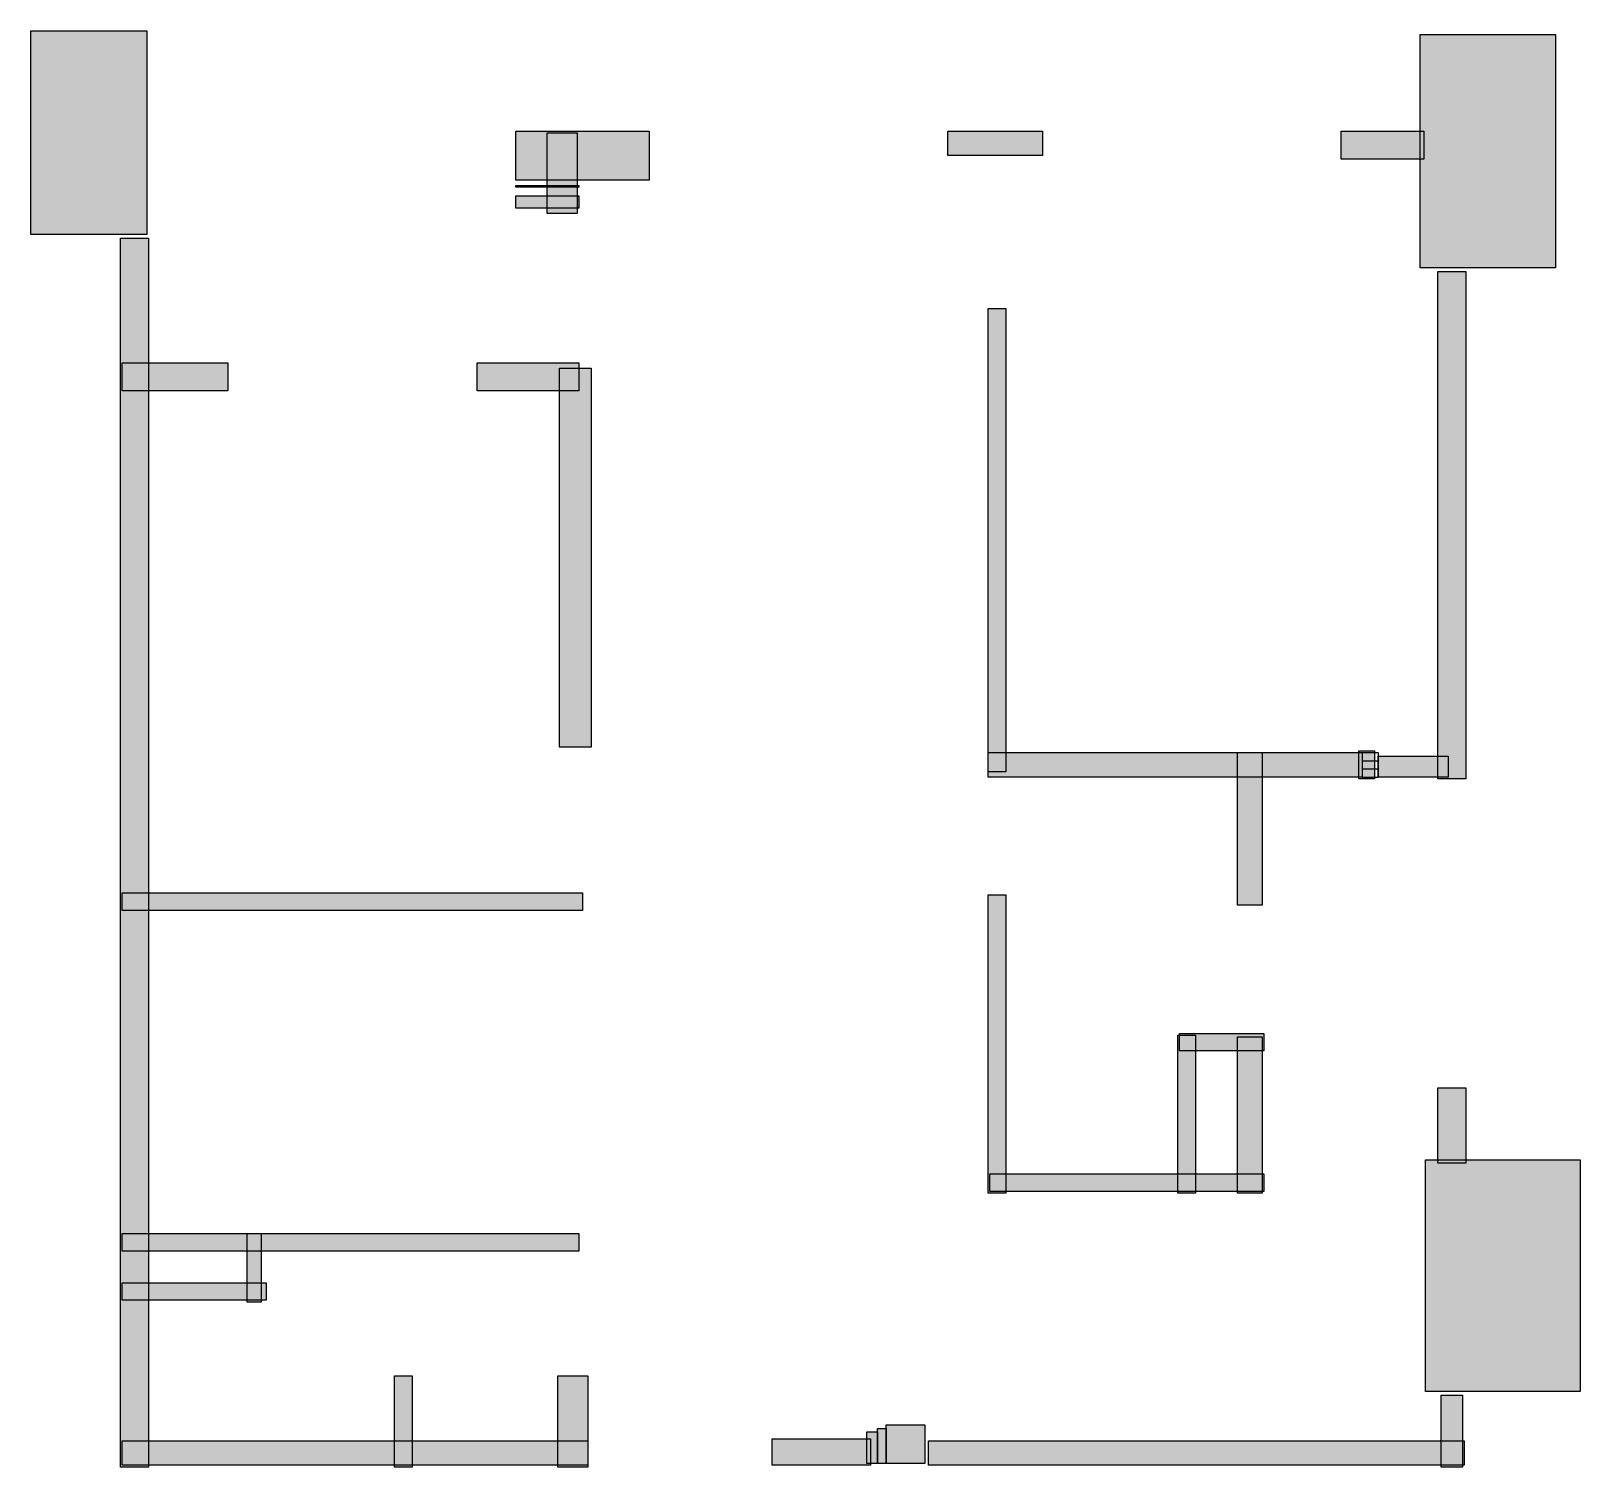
# Model space of a CAD drawing. Header units: centimetres. Extents: x 18 to 794, y 7 to 727.
import ezdxf

# ---------------------------------------------------------------- set-up
doc = ezdxf.new("R2010")
doc.units = ezdxf.units.CM
doc.layers.add('WALL', color=7, linetype='Continuous')
doc.layers.add('WINDOW', color=5, linetype='Continuous')

msp = doc.modelspace()

# ---------------------------------------------------------------- hatches: boundary and pattern name
at = {"layer": 'WALL'}
h = msp.add_hatch(color=256, dxfattribs=at)
h.dxf.hatch_style = 1
h.paths.add_polyline_path([(17.6, 726.88), (75.68, 726.88), (75.68, 624.8), (17.6, 624.8)])
h = msp.add_hatch(color=256, dxfattribs=at)
h.dxf.hatch_style = 1
h.paths.add_polyline_path([(713.68, 725.12), (781.44, 725.12), (781.44, 608.08), (713.68, 608.08)])
h = msp.add_hatch(color=256, dxfattribs=at)
h.dxf.hatch_style = 1
h.paths.add_polyline_path([(260.48, 676.72), (327.36, 676.72), (327.36, 652.08), (260.48, 652.08)])
h = msp.add_hatch(color=256, dxfattribs=at)
h.dxf.hatch_style = 1
h.paths.add_polyline_path([(276.32, 675.84), (291.28, 675.84), (291.28, 635.36), (276.32, 635.36)])
h = msp.add_hatch(color=256, dxfattribs=at)
h.dxf.hatch_style = 1
h.paths.add_polyline_path([(476.96, 676.72), (524.48, 676.72), (524.48, 664.4), (476.96, 664.4)])
h = msp.add_hatch(color=256, dxfattribs=at)
h.dxf.hatch_style = 1
h.paths.add_polyline_path([(674.08, 676.72), (715.44, 676.72), (715.44, 662.64), (674.08, 662.64)])
h = msp.add_hatch(color=256, dxfattribs=at)
h.dxf.hatch_style = 1
h.paths.add_polyline_path([(260.48, 649.44), (292.16, 649.44), (292.16, 648.56), (260.48, 648.56)])
h = msp.add_hatch(color=256, dxfattribs=at)
h.dxf.hatch_style = 1
h.paths.add_polyline_path([(260.48, 644.16), (292.16, 644.16), (292.16, 638), (260.48, 638)])
h = msp.add_hatch(color=256, dxfattribs=at)
h.dxf.hatch_style = 1
h.paths.add_polyline_path([(62.48, 623.04), (76.56, 623.04), (76.56, 7.04), (62.48, 7.04)])
h = msp.add_hatch(color=256, dxfattribs=at)
h.dxf.hatch_style = 1
h.paths.add_polyline_path([(722.48, 606.32), (736.56, 606.32), (736.56, 352), (722.48, 352)])
h = msp.add_hatch(color=256, dxfattribs=at)
h.dxf.hatch_style = 1
h.paths.add_polyline_path([(497.2, 587.84), (506, 587.84), (506, 355.52), (497.2, 355.52)])
h = msp.add_hatch(color=256, dxfattribs=at)
h.dxf.hatch_style = 1
h.paths.add_polyline_path([(63.36, 560.56), (116.16, 560.56), (116.16, 546.48), (63.36, 546.48)])
h = msp.add_hatch(color=256, dxfattribs=at)
h.dxf.hatch_style = 1
h.paths.add_polyline_path([(241.12, 560.56), (292.16, 560.56), (292.16, 546.48), (241.12, 546.48)])
h = msp.add_hatch(color=256, dxfattribs=at)
h.dxf.hatch_style = 1
h.paths.add_polyline_path([(282.48, 557.92), (298.32, 557.92), (298.32, 367.84), (282.48, 367.84)])
h = msp.add_hatch(color=256, dxfattribs=at)
h.dxf.hatch_style = 1
h.paths.add_polyline_path([(497.2, 365.2), (684.64, 365.2), (684.64, 352.88), (497.2, 352.88)])
h = msp.add_hatch(color=256, dxfattribs=at)
h.dxf.hatch_style = 1
h.paths.add_polyline_path([(622.16, 365.2), (634.48, 365.2), (634.48, 288.64), (622.16, 288.64)])
h = msp.add_hatch(color=256, dxfattribs=at)
h.dxf.hatch_style = 1
h.paths.add_polyline_path([(682.88, 366.08), (690.8, 366.08), (690.8, 352), (682.88, 352)])
h = msp.add_hatch(color=256, dxfattribs=at)
h.dxf.hatch_style = 1
h.paths.add_polyline_path([(692.56, 363.44), (727.76, 363.44), (727.76, 352.88), (692.56, 352.88)])
h = msp.add_hatch(color=256, dxfattribs=at)
h.dxf.hatch_style = 1
h.paths.add_polyline_path([(63.36, 294.8), (293.92, 294.8), (293.92, 286), (63.36, 286)])
h = msp.add_hatch(color=256, dxfattribs=at)
h.dxf.hatch_style = 1
h.paths.add_polyline_path([(497.2, 293.92), (506, 293.92), (506, 144.32), (497.2, 144.32)])
h = msp.add_hatch(color=256, dxfattribs=at)
h.dxf.hatch_style = 1
h.paths.add_polyline_path([(592.24, 223.52), (601.04, 223.52), (601.04, 144.32), (592.24, 144.32)])
h = msp.add_hatch(color=256, dxfattribs=at)
h.dxf.hatch_style = 1
h.paths.add_polyline_path([(593.12, 224.4), (635.36, 224.4), (635.36, 215.6), (593.12, 215.6)])
h = msp.add_hatch(color=256, dxfattribs=at)
h.dxf.hatch_style = 1
h.paths.add_polyline_path([(622.16, 222.64), (634.48, 222.64), (634.48, 144.32), (622.16, 144.32)])
h = msp.add_hatch(color=256, dxfattribs=at)
h.dxf.hatch_style = 1
h.paths.add_polyline_path([(722.48, 197.12), (736.56, 197.12), (736.56, 159.28), (722.48, 159.28)])
h = msp.add_hatch(color=256, dxfattribs=at)
h.dxf.hatch_style = 1
h.paths.add_polyline_path([(716.32, 161.04), (793.76, 161.04), (793.76, 44.88), (716.32, 44.88)])
h = msp.add_hatch(color=256, dxfattribs=at)
h.dxf.hatch_style = 1
h.paths.add_polyline_path([(498.08, 154), (635.36, 154), (635.36, 145.2), (498.08, 145.2)])
h = msp.add_hatch(color=256, dxfattribs=at)
h.dxf.hatch_style = 1
h.paths.add_polyline_path([(63.36, 124.08), (292.16, 124.08), (292.16, 115.28), (63.36, 115.28)])
h = msp.add_hatch(color=256, dxfattribs=at)
h.dxf.hatch_style = 1
h.paths.add_polyline_path([(125.84, 124.08), (132.88, 124.08), (132.88, 89.76), (125.84, 89.76)])
h = msp.add_hatch(color=256, dxfattribs=at)
h.dxf.hatch_style = 1
h.paths.add_polyline_path([(63.36, 99.44), (135.52, 99.44), (135.52, 90.64), (63.36, 90.64)])
h = msp.add_hatch(color=256, dxfattribs=at)
h.dxf.hatch_style = 1
h.paths.add_polyline_path([(199.76, 52.8), (208.56, 52.8), (208.56, 7.04), (199.76, 7.04)])
h = msp.add_hatch(color=256, dxfattribs=at)
h.dxf.hatch_style = 1
h.paths.add_polyline_path([(281.6, 52.8), (296.56, 52.8), (296.56, 7.04), (281.6, 7.04)])
h = msp.add_hatch(color=256, dxfattribs=at)
h.dxf.hatch_style = 1
h.paths.add_polyline_path([(724.24, 43.12), (734.8, 43.12), (734.8, 7.04), (724.24, 7.04)])
h = msp.add_hatch(color=256, dxfattribs=at)
h.dxf.hatch_style = 1
h.paths.add_polyline_path([(436.48, 24.64), (441.76, 24.64), (441.76, 8.8), (436.48, 8.8)])
h = msp.add_hatch(color=256, dxfattribs=at)
h.dxf.hatch_style = 1
h.paths.add_polyline_path([(441.76, 26.4), (446.16, 26.4), (446.16, 8.8), (441.76, 8.8)])
h = msp.add_hatch(color=256, dxfattribs=at)
h.dxf.hatch_style = 1
h.paths.add_polyline_path([(446.16, 28.16), (465.52, 28.16), (465.52, 8.8), (446.16, 8.8)])
h = msp.add_hatch(color=256, dxfattribs=at)
h.dxf.hatch_style = 1
h.paths.add_polyline_path([(63.36, 20.24), (296.56, 20.24), (296.56, 7.92), (63.36, 7.92)])
h = msp.add_hatch(color=256, dxfattribs=at)
h.dxf.hatch_style = 1
h.paths.add_polyline_path([(388.96, 21.12), (438.24, 21.12), (438.24, 7.92), (388.96, 7.92)])
h = msp.add_hatch(color=256, dxfattribs=at)
h.dxf.hatch_style = 1
h.paths.add_polyline_path([(467.28, 20.24), (735.68, 20.24), (735.68, 7.92), (467.28, 7.92)])

# ---------------------------------------------------------------- linework, layer by layer
for points in [[(17.6, 726.88), (75.68, 726.88), (75.68, 624.8), (17.6, 624.8)], [(713.68, 725.12), (781.44, 725.12), (781.44, 608.08), (713.68, 608.08)], [(260.48, 676.72), (327.36, 676.72), (327.36, 652.08), (260.48, 652.08)], [(276.32, 675.84), (291.28, 675.84), (291.28, 635.36), (276.32, 635.36)], [(476.96, 676.72), (524.48, 676.72), (524.48, 664.4), (476.96, 664.4)], [(674.08, 676.72), (715.44, 676.72), (715.44, 662.64), (674.08, 662.64)], [(260.48, 649.44), (292.16, 649.44), (292.16, 648.56), (260.48, 648.56)], [(260.48, 644.16), (292.16, 644.16), (292.16, 638), (260.48, 638)], [(62.48, 623.04), (76.56, 623.04), (76.56, 7.04), (62.48, 7.04)], [(722.48, 606.32), (736.56, 606.32), (736.56, 352), (722.48, 352)], [(497.2, 587.84), (506, 587.84), (506, 355.52), (497.2, 355.52)], [(63.36, 560.56), (116.16, 560.56), (116.16, 546.48), (63.36, 546.48)], [(241.12, 560.56), (292.16, 560.56), (292.16, 546.48), (241.12, 546.48)], [(282.48, 557.92), (298.32, 557.92), (298.32, 367.84), (282.48, 367.84)], [(497.2, 365.2), (684.64, 365.2), (684.64, 352.88), (497.2, 352.88)], [(622.16, 365.2), (634.48, 365.2), (634.48, 288.64), (622.16, 288.64)], [(682.88, 366.08), (690.8, 366.08), (690.8, 352), (682.88, 352)], [(692.56, 363.44), (727.76, 363.44), (727.76, 352.88), (692.56, 352.88)], [(63.36, 294.8), (293.92, 294.8), (293.92, 286), (63.36, 286)], [(497.2, 293.92), (506, 293.92), (506, 144.32), (497.2, 144.32)], [(592.24, 223.52), (601.04, 223.52), (601.04, 144.32), (592.24, 144.32)], [(593.12, 224.4), (635.36, 224.4), (635.36, 215.6), (593.12, 215.6)], [(622.16, 222.64), (634.48, 222.64), (634.48, 144.32), (622.16, 144.32)], [(722.48, 197.12), (736.56, 197.12), (736.56, 159.28), (722.48, 159.28)], [(716.32, 161.04), (793.76, 161.04), (793.76, 44.88), (716.32, 44.88)], [(498.08, 154), (635.36, 154), (635.36, 145.2), (498.08, 145.2)], [(63.36, 124.08), (292.16, 124.08), (292.16, 115.28), (63.36, 115.28)], [(125.84, 124.08), (132.88, 124.08), (132.88, 89.76), (125.84, 89.76)], [(63.36, 99.44), (135.52, 99.44), (135.52, 90.64), (63.36, 90.64)], [(199.76, 52.8), (208.56, 52.8), (208.56, 7.04), (199.76, 7.04)], [(281.6, 52.8), (296.56, 52.8), (296.56, 7.04), (281.6, 7.04)], [(724.24, 43.12), (734.8, 43.12), (734.8, 7.04), (724.24, 7.04)], [(436.48, 24.64), (441.76, 24.64), (441.76, 8.8), (436.48, 8.8)], [(441.76, 26.4), (446.16, 26.4), (446.16, 8.8), (441.76, 8.8)], [(446.16, 28.16), (465.52, 28.16), (465.52, 8.8), (446.16, 8.8)], [(63.36, 20.24), (296.56, 20.24), (296.56, 7.92), (63.36, 7.92)], [(388.96, 21.12), (438.24, 21.12), (438.24, 7.92), (388.96, 7.92)], [(467.28, 20.24), (735.68, 20.24), (735.68, 7.92), (467.28, 7.92)]]:
    msp.add_lwpolyline(points, close=True, dxfattribs=at)
at = {"layer": 'WINDOW'}
for p, q in [((684.64, 365.2), (692.56, 365.2)), ((684.64, 365.2), (684.64, 352.88)), ((692.56, 365.2), (692.56, 352.88)), ((684.64, 361.09), (692.56, 361.09)), ((684.64, 356.99), (692.56, 356.99)), ((684.64, 352.88), (692.56, 352.88))]:
    msp.add_line(p, q, dxfattribs=at)

doc.saveas('drawing.dxf')
